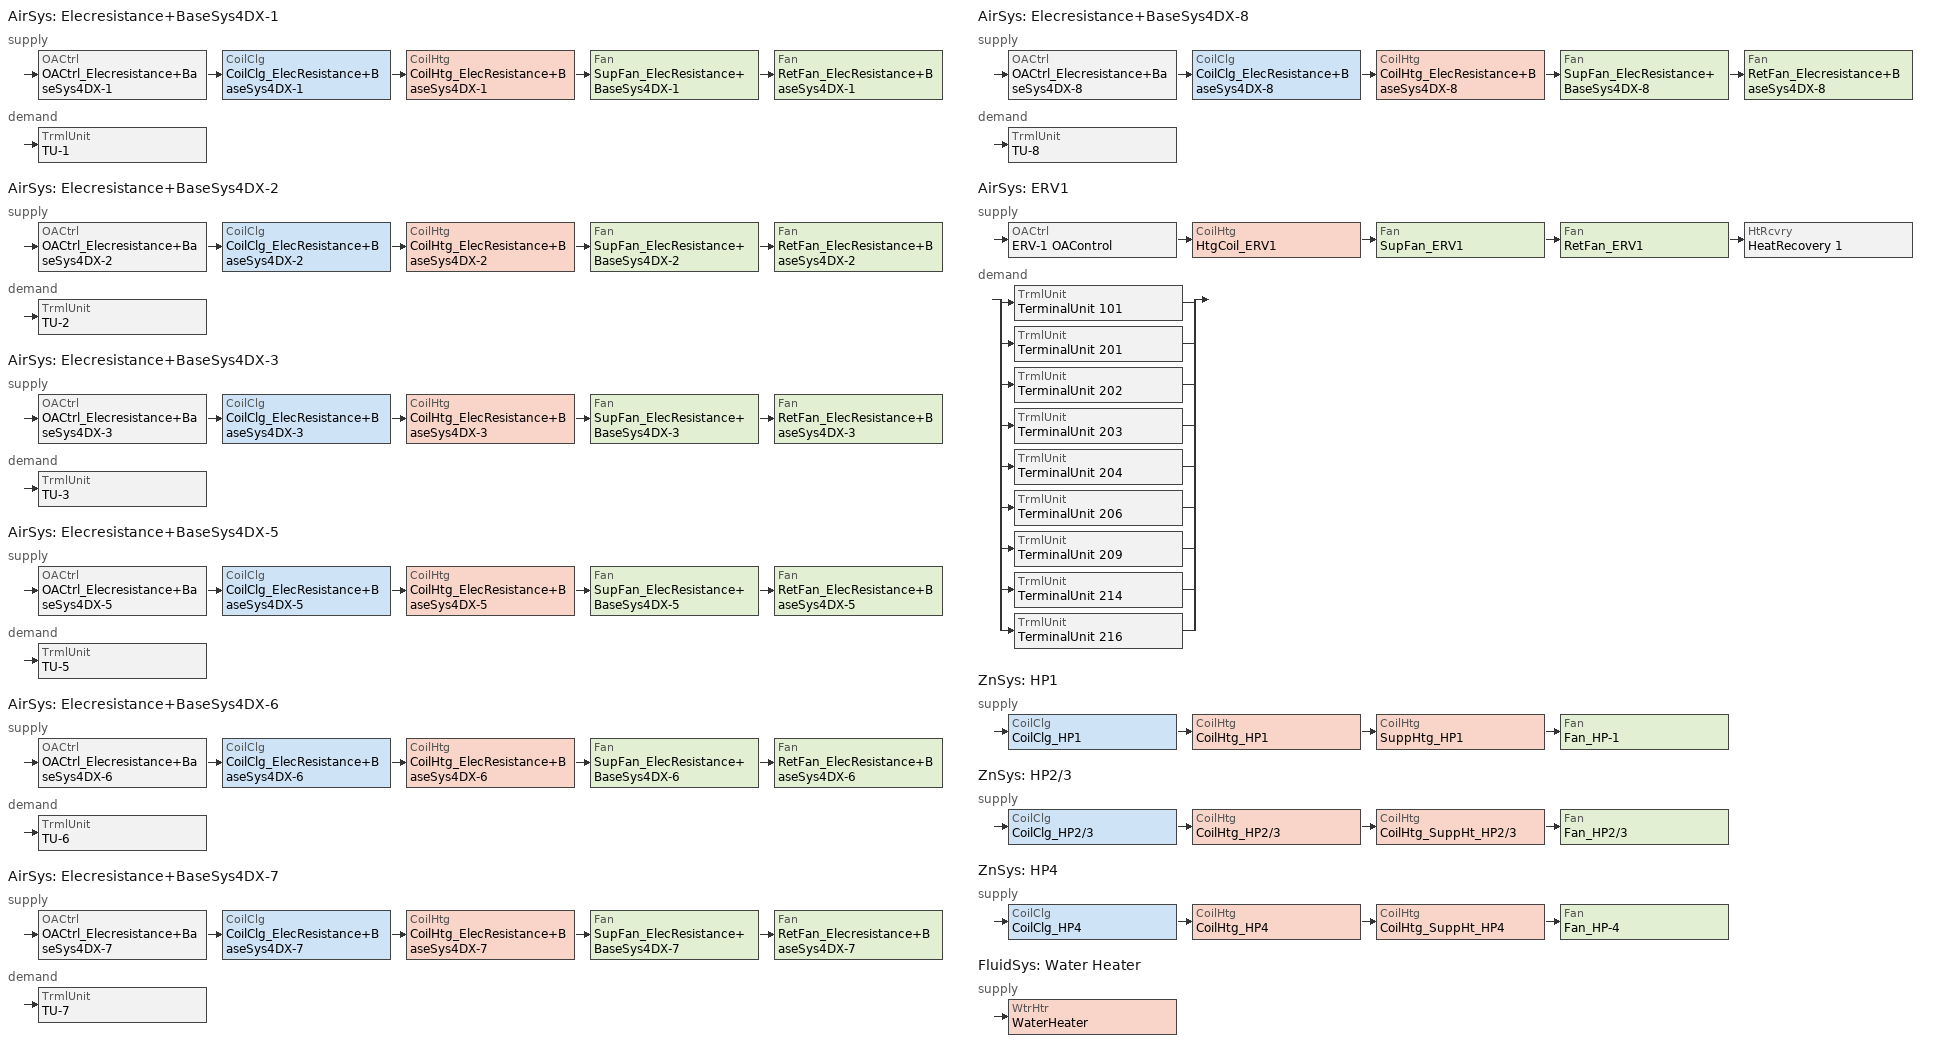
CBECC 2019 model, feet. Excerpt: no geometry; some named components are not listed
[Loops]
AirSys 'Elecresistance+BaseSys4DX-1'
 supply: OACtrl 'OACtrl_Elecresistance+BaseSys4DX-1' > CoilClg 'CoilClg_ElecResistance+BaseSys4DX-1' > CoilHtg 'CoilHtg_ElecResistance+BaseSys4DX-1' > Fan 'SupFan_ElecResistance+BaseSys4DX-1' > Fan 'RetFan_ElecResistance+BaseSys4DX-1'
 demand: TrmlUnit 'TU-1'
AirSys 'Elecresistance+BaseSys4DX-2'
 supply: OACtrl 'OACtrl_Elecresistance+BaseSys4DX-2' > CoilClg 'CoilClg_ElecResistance+BaseSys4DX-2' > CoilHtg 'CoilHtg_ElecResistance+BaseSys4DX-2' > Fan 'SupFan_ElecResistance+BaseSys4DX-2' > Fan 'RetFan_ElecResistance+BaseSys4DX-2'
 demand: TrmlUnit 'TU-2'
AirSys 'Elecresistance+BaseSys4DX-3'
 supply: OACtrl 'OACtrl_Elecresistance+BaseSys4DX-3' > CoilClg 'CoilClg_ElecResistance+BaseSys4DX-3' > CoilHtg 'CoilHtg_ElecResistance+BaseSys4DX-3' > Fan 'SupFan_ElecResistance+BaseSys4DX-3' > Fan 'RetFan_ElecResistance+BaseSys4DX-3'
 demand: TrmlUnit 'TU-3'
AirSys 'Elecresistance+BaseSys4DX-5'
 supply: OACtrl 'OACtrl_Elecresistance+BaseSys4DX-5' > CoilClg 'CoilClg_ElecResistance+BaseSys4DX-5' > CoilHtg 'CoilHtg_ElecResistance+BaseSys4DX-5' > Fan 'SupFan_ElecResistance+BaseSys4DX-5' > Fan 'RetFan_ElecResistance+BaseSys4DX-5'
 demand: TrmlUnit 'TU-5'
AirSys 'Elecresistance+BaseSys4DX-6'
 supply: OACtrl 'OACtrl_Elecresistance+BaseSys4DX-6' > CoilClg 'CoilClg_ElecResistance+BaseSys4DX-6' > CoilHtg 'CoilHtg_ElecResistance+BaseSys4DX-6' > Fan 'SupFan_ElecResistance+BaseSys4DX-6' > Fan 'RetFan_ElecResistance+BaseSys4DX-6'
 demand: TrmlUnit 'TU-6'
AirSys 'Elecresistance+BaseSys4DX-7'
 supply: OACtrl 'OACtrl_Elecresistance+BaseSys4DX-7' > CoilClg 'CoilClg_ElecResistance+BaseSys4DX-7' > CoilHtg 'CoilHtg_ElecResistance+BaseSys4DX-7' > Fan 'SupFan_ElecResistance+BaseSys4DX-7' > Fan 'RetFan_Elecresistance+BaseSys4DX-7'
 demand: TrmlUnit 'TU-7'
AirSys 'Elecresistance+BaseSys4DX-8'
 supply: OACtrl 'OACtrl_Elecresistance+BaseSys4DX-8' > CoilClg 'CoilClg_ElecResistance+BaseSys4DX-8' > CoilHtg 'CoilHtg_ElecResistance+BaseSys4DX-8' > Fan 'SupFan_ElecResistance+BaseSys4DX-8' > Fan 'RetFan_Elecresistance+BaseSys4DX-8'
 demand: TrmlUnit 'TU-8'
AirSys 'ERV1'
 supply: OACtrl 'ERV-1 OAControl' > CoilHtg 'HtgCoil_ERV1' > Fan 'SupFan_ERV1' > Fan 'RetFan_ERV1' > HtRcvry 'HeatRecovery 1'
 demand: split
  | TrmlUnit 'TerminalUnit 101'
  | TrmlUnit 'TerminalUnit 201'
  | TrmlUnit 'TerminalUnit 202'
  | TrmlUnit 'TerminalUnit 203'
  | TrmlUnit 'TerminalUnit 204'
  | TrmlUnit 'TerminalUnit 206'
  | TrmlUnit 'TerminalUnit 209'
  | TrmlUnit 'TerminalUnit 214'
  | TrmlUnit 'TerminalUnit 216'
ZnSys 'HP1'
 supply: CoilClg 'CoilClg_HP1' > CoilHtg 'CoilHtg_HP1' > CoilHtg 'SuppHtg_HP1' > Fan 'Fan_HP-1'
ZnSys 'HP2/3'
 supply: CoilClg 'CoilClg_HP2/3' > CoilHtg 'CoilHtg_HP2/3' > CoilHtg 'CoilHtg_SuppHt_HP2/3' > Fan 'Fan_HP2/3'
ZnSys 'HP4'
 supply: CoilClg 'CoilClg_HP4' > CoilHtg 'CoilHtg_HP4' > CoilHtg 'CoilHtg_SuppHt_HP4' > Fan 'Fan_HP-4'
FluidSys 'Water Heater'
 supply: WtrHtr 'WaterHeater'
[AirSys] NRCAMch03A=0; NRCAMch13A=0
Name | AirFlowPerSqFt | AirFlowPerTon | NRCAMch05A | NRCAMch12A | CtrlSysType | NRCAMch02A | NRCAMch18A
Elecresistance+BaseSys4DX-1 | 1.05356 | 447.703 | 0
Elecresistance+BaseSys4DX-2 | 1.238 | 469.49 | 0
Elecresistance+BaseSys4DX-3 | 1.424 | 446.2 | 0
Elecresistance+BaseSys4DX-5 | 0.785 | 469.49 | 0 | 0
Elecresistance+BaseSys4DX-6 | 0.927 | 399.6 | 0
Elecresistance+BaseSys4DX-7 | 0.6786 | 469.49 | 0
Elecresistance+BaseSys4DX-8 | 0.78589 | 469.49 | 0
ERV1 | 0.001 |  |  |  | Other | 0 | 0
[AirSeg]
Name | Sys | Type
SupAirSeg_Elecresistance+BaseSys4DX-1 | Elecresistance+BaseSys4DX-1 | Supply
RetAirSeg_Fan_ElecResistance+BaseSys4DX-1 | Elecresistance+BaseSys4DX-1 | Return
SupAirSeg_Elecresistance+BaseSys4DX-2 | Elecresistance+BaseSys4DX-2 | Supply
RetAirSeg_Fan_ElecResistance+BaseSys4DX-2 | Elecresistance+BaseSys4DX-2 | Return
SupAirSeg_Elecresistance+BaseSys4DX-3 | Elecresistance+BaseSys4DX-3 | Supply
RetAirSeg_Fan_ElecResistance+BaseSys4DX-3 | Elecresistance+BaseSys4DX-3 | Return
SupAirSeg_Elecresistance+BaseSys4DX-5 | Elecresistance+BaseSys4DX-5 | Supply
RetAirSeg_Fan_ElecResistance+BaseSys4DX-5 | Elecresistance+BaseSys4DX-5 | Return
SupAirSeg_Elecresistance+BaseSys4DX-6 | Elecresistance+BaseSys4DX-6 | Supply
RetAirSeg_Fan_ElecResistance+BaseSys4DX-6 | Elecresistance+BaseSys4DX-6 | Return
SupAirSeg_Elecresistance+BaseSys4DX-7 | Elecresistance+BaseSys4DX-7 | Supply
RetAirSeg_Elecresistance+BaseSys4DX-7 | Elecresistance+BaseSys4DX-7 | Return
SupAirSeg_Elecresistance+BaseSys4DX-8 | Elecresistance+BaseSys4DX-8 | Supply
RetAirSeg_Elecresistance+BaseSys4DX-8 | Elecresistance+BaseSys4DX-8 | Return
SupAirSeg_ERV1 | ERV1 | Supply
RetAirSeg_ERV1 | ERV1
[CoilClg]
Name | Sys | DXEER | BypassMinEffCheck
CoilClg_ElecResistance+BaseSys4DX-1 | Elecresistance+BaseSys4DX-1 | 10.84 | 1
CoilClg_ElecResistance+BaseSys4DX-2 | Elecresistance+BaseSys4DX-2 | 10.84 | 1
CoilClg_ElecResistance+BaseSys4DX-3 | Elecresistance+BaseSys4DX-3 | 10.84 | 1
CoilClg_ElecResistance+BaseSys4DX-5 | Elecresistance+BaseSys4DX-5 | 10.84 | 1
CoilClg_ElecResistance+BaseSys4DX-6 | Elecresistance+BaseSys4DX-6 | 10.84 | 1
CoilClg_ElecResistance+BaseSys4DX-7 | Elecresistance+BaseSys4DX-7 | 10.84 | 1
CoilClg_ElecResistance+BaseSys4DX-8 | Elecresistance+BaseSys4DX-8 | 10.84 | 1
CoilClg_HP1 | HP1 | 13
CoilClg_HP2/3 | HP2/3 | 12.6
CoilClg_HP4 | HP4 | 12.5
[CoilHtg]
Name | Sys | Type | HtPumpCOP | HtPumpSuppCoilHtgRef | HtPumpCprsrLockoutTemp | HtPumpSuppTemp
CoilHtg_ElecResistance+BaseSys4DX-1 | Elecresistance+BaseSys4DX-1 | Resistance
CoilHtg_ElecResistance+BaseSys4DX-2 | Elecresistance+BaseSys4DX-2 | Resistance
CoilHtg_ElecResistance+BaseSys4DX-3 | Elecresistance+BaseSys4DX-3 | Resistance
CoilHtg_ElecResistance+BaseSys4DX-5 | Elecresistance+BaseSys4DX-5 | Resistance
CoilHtg_ElecResistance+BaseSys4DX-6 | Elecresistance+BaseSys4DX-6 | Resistance
CoilHtg_ElecResistance+BaseSys4DX-7 | Elecresistance+BaseSys4DX-7 | Resistance
CoilHtg_ElecResistance+BaseSys4DX-8 | Elecresistance+BaseSys4DX-8 | Resistance
HtgCoil_ERV1 | ERV1 | Resistance
CoilHtg_HP1 | HP1 | HeatPump | 4.44 | SuppHtg_HP1
SuppHtg_HP1 | HP1 | Resistance
CoilHtg_HP2/3 | HP2/3 | HeatPump | 4.11 | CoilHtg_SuppHt_HP2/3 | -4 | 32
CoilHtg_SuppHt_HP2/3 | HP2/3 | Resistance
CoilHtg_HP4 | HP4 | HeatPump | 4.44 | CoilHtg_SuppHt_HP4 | -4 | 32
CoilHtg_SuppHt_HP4 | HP4 | Resistance
[Fan]
Name | Sys
SupFan_ElecResistance+BaseSys4DX-1; RetFan_ElecResistance+BaseSys4DX-1 | Elecresistance+BaseSys4DX-1
SupFan_ElecResistance+BaseSys4DX-2; RetFan_ElecResistance+BaseSys4DX-2 | Elecresistance+BaseSys4DX-2
SupFan_ElecResistance+BaseSys4DX-3; RetFan_ElecResistance+BaseSys4DX-3 | Elecresistance+BaseSys4DX-3
SupFan_ElecResistance+BaseSys4DX-5; RetFan_ElecResistance+BaseSys4DX-5 | Elecresistance+BaseSys4DX-5
SupFan_ElecResistance+BaseSys4DX-6; RetFan_ElecResistance+BaseSys4DX-6 | Elecresistance+BaseSys4DX-6
SupFan_ElecResistance+BaseSys4DX-7; RetFan_Elecresistance+BaseSys4DX-7 | Elecresistance+BaseSys4DX-7
SupFan_ElecResistance+BaseSys4DX-8; RetFan_Elecresistance+BaseSys4DX-8 | Elecresistance+BaseSys4DX-8
SupFan_ERV1; RetFan_ERV1 | ERV1
Fan_HP-1 | HP1
Fan_HP2/3 | HP2/3
Fan_HP-4 | HP4
[TrmlUnit]
Name | Sys
TU-1 | Elecresistance+BaseSys4DX-1
TU-2 | Elecresistance+BaseSys4DX-2
TU-3 | Elecresistance+BaseSys4DX-3
TU-5 | Elecresistance+BaseSys4DX-5
TU-6 | Elecresistance+BaseSys4DX-6
TU-7 | Elecresistance+BaseSys4DX-7
TU-8 | Elecresistance+BaseSys4DX-8
TerminalUnit 101; TerminalUnit 201; TerminalUnit 202; TerminalUnit 203; TerminalUnit 204; TerminalUnit 206; TerminalUnit 209; TerminalUnit 214; TerminalUnit 216 | ERV1
[OACtrl]
Name | Sys | HtRcvryRef
OACtrl_Elecresistance+BaseSys4DX-1 | Elecresistance+BaseSys4DX-1
OACtrl_Elecresistance+BaseSys4DX-2 | Elecresistance+BaseSys4DX-2
OACtrl_Elecresistance+BaseSys4DX-3 | Elecresistance+BaseSys4DX-3
OACtrl_Elecresistance+BaseSys4DX-5 | Elecresistance+BaseSys4DX-5
OACtrl_Elecresistance+BaseSys4DX-6 | Elecresistance+BaseSys4DX-6
OACtrl_Elecresistance+BaseSys4DX-7 | Elecresistance+BaseSys4DX-7
OACtrl_Elecresistance+BaseSys4DX-8 | Elecresistance+BaseSys4DX-8
ERV-1 OAControl | ERV1 | HeatRecovery 1
[HtRcvry]
HeatRecovery 1: Sys=ERV1
[FluidSys]
Water Heater: Type=ServiceHotWater
[FluidSeg] Sys=Water Heater
Name | Type
HW Supply | PrimarySupply
HW Makeup | MakeupFluid
[WtrHtr]
WaterHeater: Sys=Water Heater; FluidSegOutRef=HW Supply; FluidSegMakeupRef=HW Makeup
